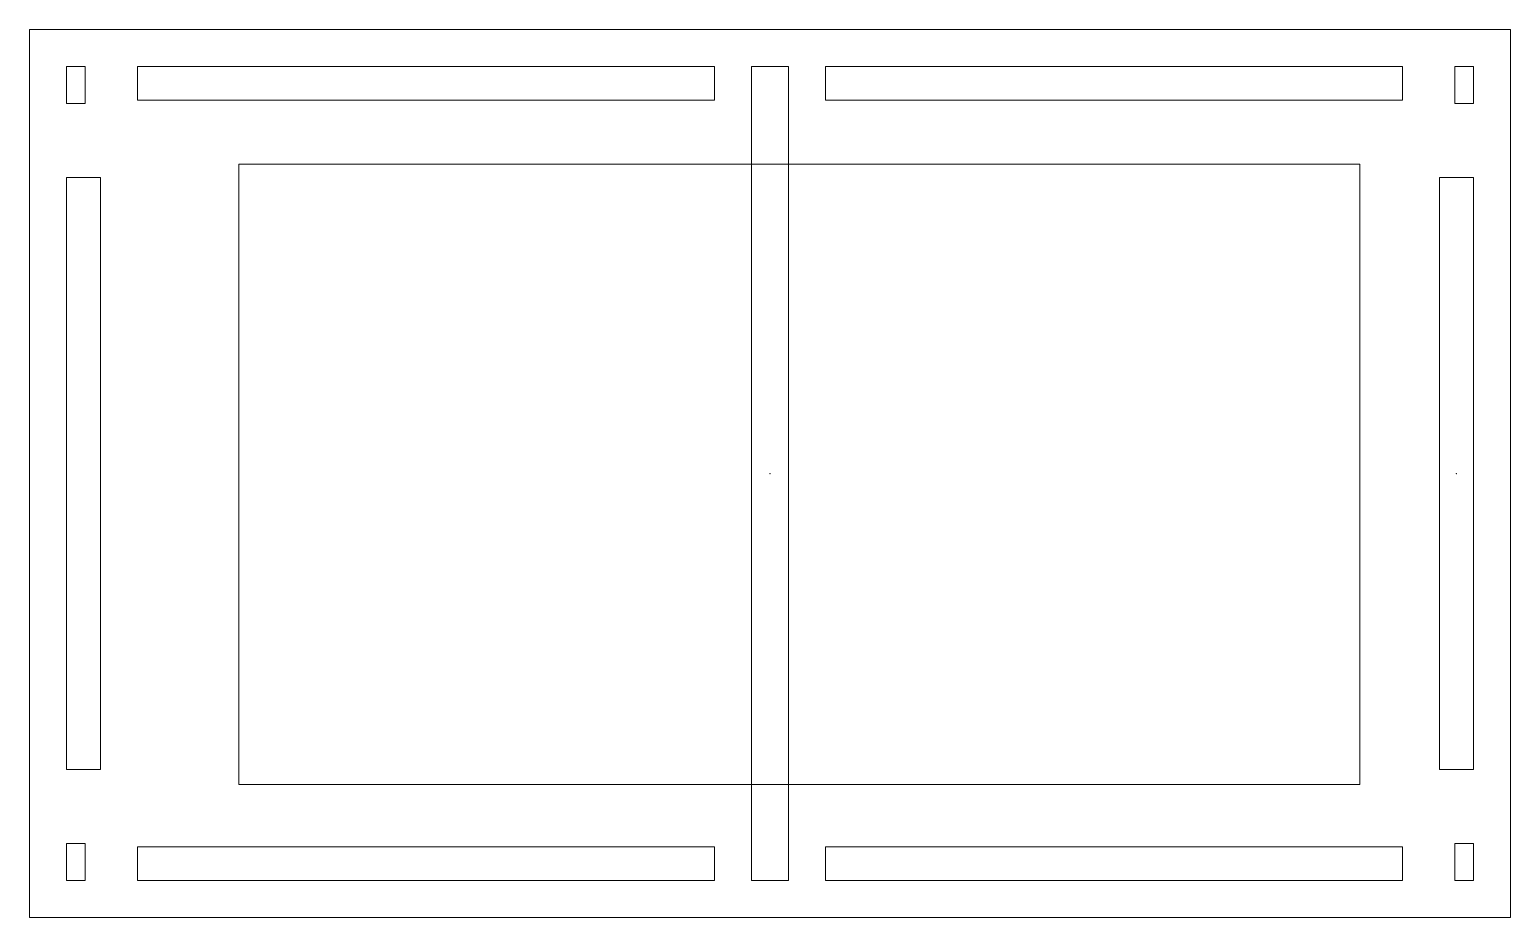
# Model space of a CAD drawing. Header units: inches. Extents: x -5 to 5, y -3 to 3.
import ezdxf

# ---------------------------------------------------------------- set-up
doc = ezdxf.new("R2010")
doc.units = ezdxf.units.IN
doc.header["$MEASUREMENT"] = 0
doc.header["$PDSIZE"] = -1

msp = doc.modelspace()

# ---------------------------------------------------------------- linework, layer by layer
at = {"color": 1, "lineweight": 5}
for p, q in [((5, 3), (-5, 3)), ((-5, -3), (-5, 3)), ((5, -3), (5, 3)), ((-4.75, 2.5), (-4.75, 2.75)), ((-4.625, 2.75), (-4.75, 2.75)), ((-4.625, 2.5), (-4.625, 2.75)), ((-4.272, 2.75), (-0.375, 2.75)), ((-4.272, 2.75), (-4.272, 2.522)), ((-0.375, 2.75), (-0.375, 2.522)), ((0.125, 2.75), (-0.125, 2.75)), ((-0.125, -2.75), (-0.125, 2.75)), ((0.125, -2.75), (0.125, 2.75)), ((0.375, 2.522), (0.375, 2.75)), ((0.375, 2.75), (4.272, 2.75)), ((4.272, 2.522), (4.272, 2.75)), ((4.625, 2.5), (4.625, 2.75)), ((4.625, 2.75), (4.75, 2.75)), ((4.75, 2.5), (4.75, 2.75)), ((-4.625, 2.5), (-4.75, 2.5)), ((-4.272, 2.522), (-0.375, 2.522)), ((0.375, 2.522), (4.272, 2.522)), ((4.625, 2.5), (4.75, 2.5)), ((-4.75, -2), (-4.75, 2)), ((-4.75, 2), (-4.522, 2)), ((-4.522, -2), (-4.522, 2)), ((4.75, 2), (4.522, 2)), ((4.522, -2), (4.522, 2)), ((4.75, -2), (4.75, 2)), ((-4.75, -2), (-4.522, -2)), ((4.75, -2), (4.522, -2)), ((-4.625, -2.5), (-4.75, -2.5)), ((-4.75, -2.5), (-4.75, -2.75)), ((-4.625, -2.5), (-4.625, -2.75)), ((-4.272, -2.75), (-4.272, -2.522)), ((-4.272, -2.522), (-0.375, -2.522)), ((-0.375, -2.75), (-0.375, -2.522)), ((0.375, -2.522), (4.272, -2.522)), ((0.375, -2.522), (0.375, -2.75)), ((4.272, -2.522), (4.272, -2.75)), ((4.625, -2.5), (4.75, -2.5)), ((4.625, -2.5), (4.625, -2.75)), ((4.75, -2.5), (4.75, -2.75)), ((-4.625, -2.75), (-4.75, -2.75)), ((-4.272, -2.75), (-0.375, -2.75)), ((0.125, -2.75), (-0.125, -2.75)), ((0.375, -2.75), (4.272, -2.75)), ((4.625, -2.75), (4.75, -2.75))]:
    msp.add_line(p, q, dxfattribs=at)
at = {"color": 1, "linetype": 'Continuous', "lineweight": 5}
msp.add_line((5, -3), (-5, -3), dxfattribs=at)
at = {"color": 1, "lineweight": 5}
msp.add_lwpolyline([(3.983, -2.101), (3.983, 2.09), (-3.586, 2.09), (-3.586, -2.101)], close=True, dxfattribs=at)
for p in [(0, 0), (4.636, 0), (0, 0)]:
    msp.add_point(p, dxfattribs=at)

doc.saveas('drawing.dxf')
